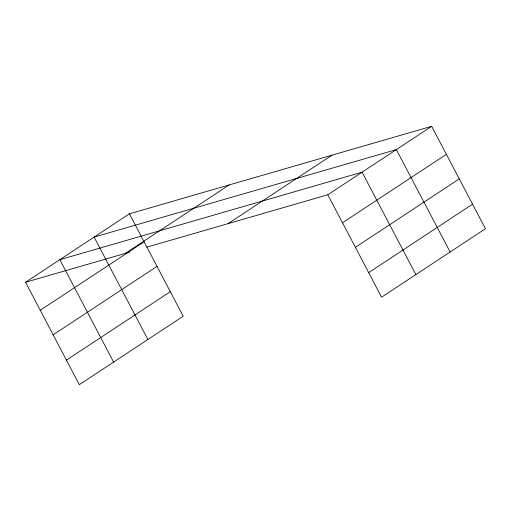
<?xml version="1.0" encoding="UTF-8"?>
<svg xmlns="http://www.w3.org/2000/svg" width="511" height="511" viewBox="0 0 511 511"><rect width="100%" height="100%" fill="white"/><g stroke="black" fill="none" stroke-linecap="round" stroke-linejoin="round"><path stroke-width="0.77" d="M129.43 213.815L183.2 316.232L79.32 384.681L25.55 282.27L129.43 213.815L431.68 126.319L485.45 228.73L381.57 297.185L327.8 194.768L146.766 247.177M125.291 253.392L229.171 184.944M40.248 310.266L144.128 241.818M53.144 334.826L157.024 266.372M228.059 223.646L331.939 155.197M66.424 360.121L170.304 291.672M327.8 194.768L431.68 126.319M342.504 222.77L446.384 154.322M355.394 247.324L459.274 178.876M368.68 272.625L472.56 204.176M25.55 282.27L129.896 252.064M450.134 252.006L396.364 149.595L94.113 237.091L147.877 339.502M415.852 274.592L362.082 172.181L59.832 259.677L113.595 362.088"/></g></svg>
